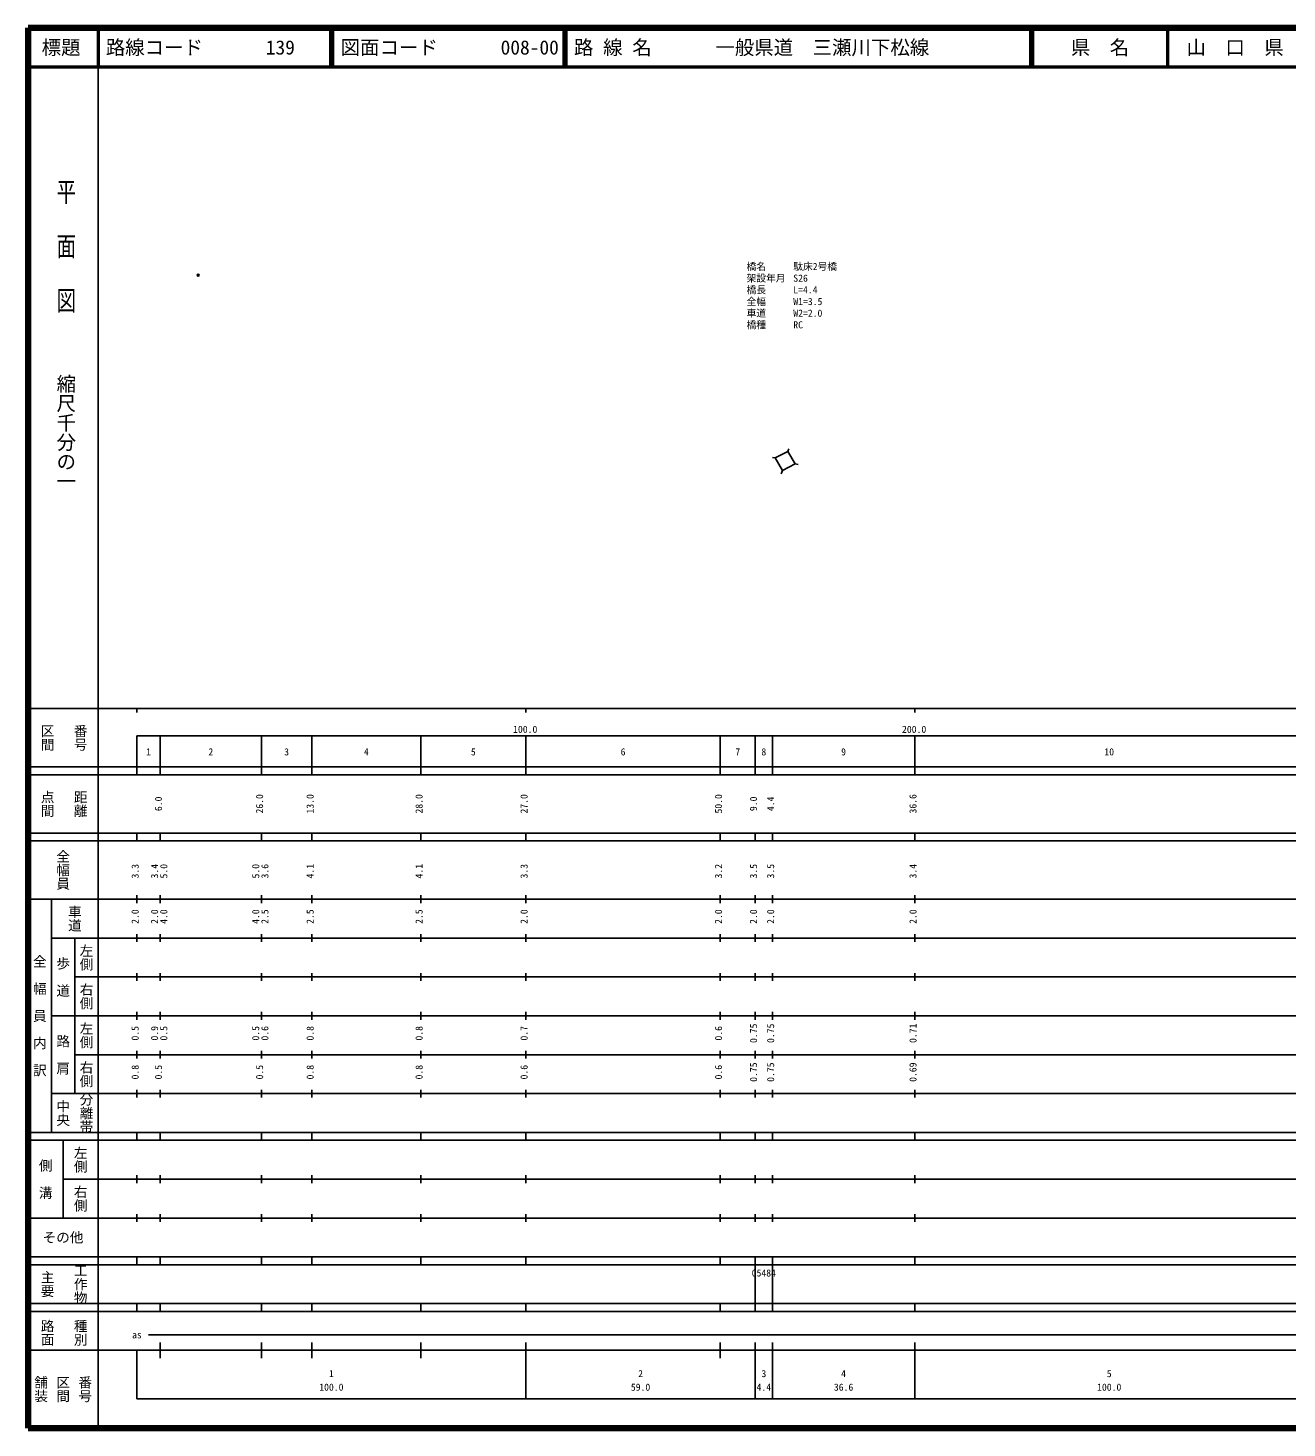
# Model space of a CAD drawing. Units: millimetres on the paper, with parts at other scales. Extents: x 40 to 680, y 20 to 380.
# Drawn here: x 40 to 363.7, y 20 to 380 of the extents above; entities that cross this region are included whole.
import ezdxf
from ezdxf.enums import TextEntityAlignment as Align

# ---------------------------------------------------------------- set-up
doc = ezdxf.new("R2010")
doc.units = ezdxf.units.MM
doc.header["$PDMODE"] = 32
doc.header["$PDSIZE"] = 0.5
for name, color, linetype in [('M-OTRS', 6, 'Continuous'), ('M-STR-HTXT', 7, 'Continuous'), ('M-TTL-TXT', 7, 'Continuous')]:
    doc.layers.add(name, color=color, linetype=linetype)
for name, color, linetype, lineweight in [('M-STR-STR1', 1, 'Continuous', 25), ('M-TTL', 2, 'Continuous', 140), ('M-TTL-BAND', 7, 'Continuous', 25), ('M-TTL-LINE', 7, 'Continuous', 50)]:
    doc.layers.add(name, color=color, linetype=linetype, lineweight=lineweight)
doc.styles.add('@ＭＳ ゴシック', font='')
doc.styles.add('ＭＳ ゴシック', font='')
doc.styles.get('@ＭＳ ゴシック').set_extended_font_data('@MS Gothic')
doc.styles.get('ＭＳ ゴシック').set_extended_font_data('MS Gothic')

msp = doc.modelspace()

# ---------------------------------------------------------------- linework, layer by layer
at = {"layer": 'M-OTRS'}
msp.add_point((83.75, 316.462), dxfattribs=at)
at = {"layer": 'M-STR-STR1'}
for p, q in [((232.142, 269.435), (235.356, 271.109)), ((233.955, 266.219), (237.258, 267.931))]:
    msp.add_line(p, q, dxfattribs=at)
for points in [[(235.61, 271.743), (235.356, 271.109), (237.258, 267.931), (238.051, 267.717)], [(231.445, 269.556), (232.142, 269.435), (233.955, 266.219), (233.686, 265.315)]]:
    msp.add_lwpolyline(points, dxfattribs=at)
at = {"layer": 'M-TTL'}
for p, q in [((40, 380), (40, 20)), ((680, 380), (40, 380)), ((40, 20), (680, 20))]:
    msp.add_line(p, q, dxfattribs=at)
at = {"layer": 'M-TTL-BAND'}
for p, q in [((58, 370), (58, 20)), ((40, 205), (579, 205)), ((68, 205), (68, 204)), ((168, 205), (168, 204)), ((268, 205), (268, 204)), ((68, 198), (579, 198)), ((68, 198), (68, 188)), ((74, 188), (74, 198)), ((100, 188), (100, 198)), ((113, 188), (113, 198)), ((141, 188), (141, 198)), ((168, 188), (168, 198)), ((218, 188), (218, 198)), ((227, 188), (227, 198)), ((231.4, 188), (231.4, 198)), ((268, 188), (268, 198)), ((40, 190), (579, 190)), ((40, 188), (579, 188)), ((40, 173), (579, 173)), ((68, 171), (68, 173)), ((74, 171), (74, 173)), ((100, 171), (100, 173)), ((113, 171), (113, 173)), ((141, 171), (141, 173)), ((168, 171), (168, 173)), ((218, 171), (218, 173)), ((227, 171), (227, 173)), ((231.4, 171), (231.4, 173)), ((268, 171), (268, 173)), ((40, 171), (579, 171)), ((40, 156), (579, 156)), ((46, 96), (46, 156)), ((68, 155), (68, 157)), ((74, 155), (74, 157)), ((100, 155), (100, 157)), ((113, 155), (113, 157)), ((141, 155), (141, 157)), ((168, 155), (168, 157)), ((218, 155), (218, 157)), ((227, 155), (227, 157)), ((231.4, 155), (231.4, 157)), ((268, 155), (268, 157)), ((46, 146), (579, 146)), ((52, 146), (52, 106)), ((68, 145), (68, 147)), ((74, 145), (74, 147)), ((100, 145), (100, 147)), ((113, 145), (113, 147)), ((141, 145), (141, 147)), ((168, 145), (168, 147)), ((218, 145), (218, 147)), ((227, 145), (227, 147)), ((231.4, 145), (231.4, 147)), ((268, 145), (268, 147)), ((68, 135), (68, 137)), ((74, 135), (74, 137)), ((100, 135), (100, 137)), ((113, 135), (113, 137)), ((141, 135), (141, 137)), ((168, 135), (168, 137)), ((218, 135), (218, 137)), ((227, 135), (227, 137)), ((231.4, 135), (231.4, 137)), ((268, 135), (268, 137)), ((52, 136), (579, 136)), ((46, 126), (579, 126)), ((68, 125), (68, 127)), ((74, 125), (74, 127)), ((100, 125), (100, 127)), ((113, 125), (113, 127)), ((141, 125), (141, 127)), ((168, 125), (168, 127)), ((218, 125), (218, 127)), ((227, 125), (227, 127)), ((231.4, 125), (231.4, 127)), ((268, 125), (268, 127)), ((52, 116), (579, 116)), ((68, 115), (68, 117)), ((74, 115), (74, 117)), ((100, 115), (100, 117)), ((113, 115), (113, 117)), ((141, 115), (141, 117)), ((168, 115), (168, 117)), ((218, 115), (218, 117)), ((227, 115), (227, 117)), ((231.4, 115), (231.4, 117)), ((268, 115), (268, 117)), ((46, 106), (579, 106)), ((68, 105), (68, 107)), ((74, 105), (74, 107)), ((100, 105), (100, 107)), ((113, 105), (113, 107)), ((141, 105), (141, 107)), ((168, 105), (168, 107)), ((218, 105), (218, 107)), ((227, 105), (227, 107)), ((231.4, 105), (231.4, 107)), ((268, 105), (268, 107)), ((40, 96), (579, 96)), ((40, 94), (579, 94)), ((49, 94), (49, 74)), ((68, 94), (68, 96)), ((74, 94), (74, 96)), ((100, 94), (100, 96)), ((113, 94), (113, 96)), ((141, 94), (141, 96)), ((168, 94), (168, 96)), ((218, 94), (218, 96)), ((227, 94), (227, 96)), ((231.4, 94), (231.4, 96)), ((268, 94), (268, 96)), ((49, 84), (579, 84)), ((68, 83), (68, 85)), ((74, 83), (74, 85)), ((100, 83), (100, 85)), ((113, 83), (113, 85)), ((141, 83), (141, 85)), ((168, 83), (168, 85)), ((218, 83), (218, 85)), ((227, 83), (227, 85)), ((231.4, 83), (231.4, 85)), ((268, 83), (268, 85)), ((40, 74), (579, 74)), ((68, 73), (68, 75)), ((74, 73), (74, 75)), ((100, 73), (100, 75)), ((113, 73), (113, 75)), ((141, 73), (141, 75)), ((168, 73), (168, 75)), ((218, 73), (218, 75)), ((227, 73), (227, 75)), ((231.4, 73), (231.4, 75)), ((268, 73), (268, 75)), ((40, 64), (579, 64)), ((40, 62), (579, 62)), ((68, 62), (68, 64)), ((74, 62), (74, 64)), ((100, 62), (100, 64)), ((113, 62), (113, 64)), ((141, 62), (141, 64)), ((168, 62), (168, 64)), ((218, 62), (218, 64)), ((227, 62), (227, 64)), ((227, 52), (227, 62)), ((231.4, 62), (231.4, 64)), ((231.4, 52), (231.4, 62)), ((268, 62), (268, 64)), ((40, 52), (579, 52)), ((68, 50), (68, 52)), ((74, 50), (74, 52)), ((100, 50), (100, 52)), ((113, 50), (113, 52)), ((141, 50), (141, 52)), ((168, 50), (168, 52)), ((218, 50), (218, 52)), ((227, 50), (227, 52)), ((231.4, 50), (231.4, 52)), ((268, 50), (268, 52)), ((40, 50), (579, 50)), ((71, 44), (565, 44)), ((40, 40), (579, 40)), ((68, 40), (68, 27.5)), ((74, 38), (74, 42)), ((100, 38), (100, 42)), ((113, 38), (113, 42)), ((141, 38), (141, 42)), ((168, 27.5), (168, 42)), ((218, 38), (218, 42)), ((227, 27.5), (227, 42)), ((231.4, 27.5), (231.4, 42)), ((268, 27.5), (268, 42)), ((68, 27.5), (579, 27.5))]:
    msp.add_line(p, q, dxfattribs=at)
at = {"layer": 'M-TTL-LINE'}
for p, q in [((58, 380), (58, 370)), ((117.75, 380), (117.75, 370)), ((118.25, 380), (118.25, 370)), ((177.75, 380), (177.75, 370)), ((178.25, 380), (178.25, 370)), ((297.75, 380), (297.75, 370)), ((298.25, 380), (298.25, 370)), ((333, 380), (333, 370)), ((40, 370), (680, 370))]:
    msp.add_line(p, q, dxfattribs=at)

# ---------------------------------------------------------------- texts
at = {"layer": 'M-STR-HTXT', "style": 'ＭＳ ゴシック'}
for s, p in [('橋名', (224.769, 317.205)), ('架設年月', (224.769, 314.205)), ('駄床2号橋', (236.769, 317.205)), ('橋長', (224.769, 311.205)), ('S26', (236.769, 314.205)), ('L=4.4', (236.769, 311.205)), ('全幅', (224.769, 308.205)), ('W1=3.5', (236.769, 308.205)), ('車道', (224.769, 305.205)), ('W2=2.0', (236.769, 305.205)), ('橋種', (224.769, 302.205)), ('RC', (236.769, 302.205))]:
    msp.add_text(s, height=1.833, dxfattribs=at).set_placement(p, align=Align.BOTTOM_LEFT)
at = {"layer": 'M-TTL-BAND', "style": '@ＭＳ ゴシック', "width": 1.4}
msp.add_text('平  面  図', height=3.666, rotation=270, dxfattribs=at).set_placement((49.777, 306.475), align=Align.MIDDLE_RIGHT)
at = {"layer": 'M-TTL-BAND', "style": '@ＭＳ ゴシック'}
msp.add_text('縮尺千分の一', height=3.666, rotation=270, dxfattribs=at).set_placement((49.777, 261.03), align=Align.MIDDLE_RIGHT)
for s, p in [('区間', (45, 197.5)), ('番号', (53.5, 197.5)), ('点間', (45, 180.5)), ('距離', (53.5, 180.5)), ('全幅員', (49, 163.5)), ('車道', (52, 151)), ('左側', (55, 141)), ('全\u3000幅\u3000員\u3000内\u3000訳', (43, 126)), ('歩\u3000道', (49, 136)), ('右側', (55, 131)), ('左側', (55, 121)), ('路\u3000肩', (49, 116)), ('右側', (55, 111)), ('分離帯', (55, 101)), ('中央', (49, 101)), ('左側', (53.5, 89)), ('側\u3000溝', (44.5, 84)), ('右側', (53.5, 79)), ('工作物', (53.5, 57)), ('主要', (45, 57)), ('路面', (45, 44.5)), ('種別', (53.5, 44.5)), ('舗装', (43.333, 30)), ('区間', (49, 30)), ('番号', (54.667, 30))]:
    msp.add_text(s, height=2.566, rotation=270, dxfattribs=at).set_placement(p, align=Align.MIDDLE_CENTER)
at = {"layer": 'M-TTL-BAND', "style": 'ＭＳ ゴシック'}
for s, p in [('100.0', (167.844, 198.195)), ('200.0', (267.844, 198.195)), ('1', (71, 192.405)), ('2', (87, 192.405)), ('3', (106.5, 192.405)), ('4', (127, 192.405)), ('5', (154.5, 192.405)), ('6', (193, 192.405)), ('7', (222.5, 192.405)), ('8', (229.2, 192.405)), ('9', (249.7, 192.405)), ('10', (318, 192.405)), ('as', (68, 42.5)), ('1', (118, 32.523)), ('2', (197.5, 32.523)), ('3', (229.2, 32.523)), ('4', (249.7, 32.523)), ('5', (318, 32.523)), ('100.0', (118, 29.033)), ('59.0', (197.5, 29.033)), ('4.4', (229.2, 29.033)), ('36.6', (249.7, 29.033)), ('100.0', (318, 29.033))]:
    msp.add_text(s, height=1.833, dxfattribs=at).set_placement(p, align=Align.BOTTOM_CENTER)
for s, p in [('6.0', (75, 180.5)), ('26.0', (101, 180.5)), ('13.0', (114, 180.5)), ('28.0', (142, 180.5)), ('27.0', (169, 180.5)), ('50.0', (219, 180.5)), ('9.0', (228, 180.5)), ('4.4', (232.4, 180.5)), ('36.6', (269, 180.5)), ('3.3', (69, 163.174)), ('3.4', (74, 163.174)), ('5.0', (76.37, 163.174)), ('5.0', (100, 163.174)), ('3.6', (102.37, 163.174)), ('4.1', (114, 163.174)), ('4.1', (142, 163.174)), ('3.3', (169, 163.174)), ('3.2', (219, 163.174)), ('3.5', (228, 163.174)), ('3.5', (232.4, 163.174)), ('3.4', (269, 163.174)), ('2.0', (69, 151.5)), ('2.0', (74, 151.5)), ('4.0', (76.37, 151.5)), ('4.0', (100, 151.5)), ('2.5', (102.37, 151.5)), ('2.5', (114, 151.5)), ('2.5', (142, 151.5)), ('2.0', (169, 151.5)), ('2.0', (219, 151.5)), ('2.0', (228, 151.5)), ('2.0', (232.4, 151.5)), ('2.0', (269, 151.5)), ('0.5', (69, 121.5)), ('0.9', (74, 121.5)), ('0.5', (76.37, 121.5)), ('0.5', (100, 121.5)), ('0.6', (102.37, 121.5)), ('0.8', (114, 121.5)), ('0.8', (142, 121.5)), ('0.7', (169, 121.5)), ('0.6', (219, 121.5)), ('0.75', (228, 121.5)), ('0.75', (232.4, 121.5)), ('0.71', (269, 121.5)), ('0.8', (69, 111.5)), ('0.5', (75, 111.5)), ('0.5', (101, 111.5)), ('0.8', (114, 111.5)), ('0.8', (142, 111.5)), ('0.6', (169, 111.5)), ('0.6', (219, 111.5)), ('0.75', (228, 111.5)), ('0.75', (232.4, 111.5)), ('0.69', (269, 111.5))]:
    msp.add_text(s, height=1.833, rotation=90, dxfattribs=at).set_placement(p, align=Align.BOTTOM_CENTER)
msp.add_text('その他', height=2.566, dxfattribs=at).set_placement((49, 69), align=Align.MIDDLE_CENTER)
msp.add_text('05484', height=1.833, dxfattribs=at).set_placement((226.075, 58.405), align=Align.BOTTOM_LEFT)
at = {"layer": 'M-TTL-TXT', "style": 'ＭＳ ゴシック'}
for s, p in [('標題', (48.5, 375)), ('県\u3000名', (315.625, 375)), ('山\u3000口\u3000県', (350.375, 375))]:
    msp.add_text(s, height=3.666, dxfattribs=at).set_placement(p, align=Align.MIDDLE_CENTER)
for s, p in [('路線コード', (60, 375)), ('139', (101.142, 375)), ('図面コード', (120.38, 375)), ('008-00', (161.521, 375)), ('路 線 名', (180.38, 375)), ('一般県道\u3000三瀬川下松線', (216.734, 375))]:
    msp.add_text(s, height=3.666, dxfattribs=at).set_placement(p, align=Align.MIDDLE_LEFT)

doc.saveas('drawing.dxf')
